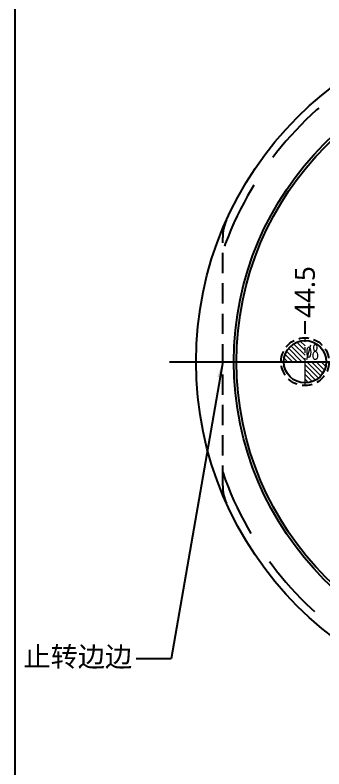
# Model space of a CAD drawing. Header units: millimetres. Extents: x 1044 to 1544, y -1743 to -1389.
# Drawn here: x 1043.9 to 1102, y -1648.9 to -1507.1 of the extents above; entities that cross this region are included whole.
import ezdxf
from ezdxf.enums import TextEntityAlignment as Align
from ezdxf.lldxf.tags import DXFTag

# ---------------------------------------------------------------- set-up
doc = ezdxf.new("R2010")
doc.units = ezdxf.units.MM
doc.linetypes.add('CENTER', pattern=[50.8, 31.75, -6.35, 6.35, -6.35])
doc.linetypes.add('HIDDEN', pattern=[9.525, 6.35, -3.175])
doc.layers.add('1', color=7, linetype='Continuous', true_color=0xffffff)
doc.layers.add('21', color=7, linetype='Continuous', true_color=0xffffff)
doc.layers.add('dim', color=82, linetype='Continuous', lineweight=9)
doc.layers.add('epin', color=13, linetype='Continuous', lineweight=9)
doc.styles.add('Capful-A', font='')
doc.styles.add('TXT05', font='txt.shx', dxfattribs={"width": 0.5, "bigfont": 'gbcbig.shx'})
doc.styles.get('Capful-A').set_extended_font_data('Microsoft YaHei')
tags = doc.linetypes.add('DASHED', pattern=[25.72, 12.86, -12.86]).pattern_tags.tags
tags[6:7] = [DXFTag(74, 4), DXFTag(75, 0), DXFTag(340, '0'), DXFTag(46, 0.0), DXFTag(50, 0.0), DXFTag(44, 0.0), DXFTag(45, 0.0)]
tags[4:5] = [DXFTag(74, 4), DXFTag(75, 0), DXFTag(340, '0'), DXFTag(46, 0.0), DXFTag(50, 0.0), DXFTag(44, 0.0), DXFTag(45, 0.0)]
doc.dimstyles.new('Capful-A-1.5', dxfattribs={"dimscale": 1.5, "dimtxt": 2.5, "dimasz": 2.5, "dimexe": 1.5, "dimexo": 1, "dimgap": 1.5, "dimtad": 0, "dimdsep": 46, "dimtxsty": 'Capful-A', "dimcen": 0, "dimclrt": 2, "dimazin": 2, "dimtfac": 1, "dimtmove": 0, "dimatfit": 3, "dimfxl": 0, "dimtolj": 1, "dimtzin": 0, "dimarcsym": 0})

# ---------------------------------------------------------------- blocks, each defined once
blk = doc.blocks.new('TK')
blk.add_line((0, 0), (0, 294))
blk = doc.blocks.new('epin_ejp_8')
at = {"layer": 'epin'}
h = blk.add_hatch(dxfattribs=at)
h.set_pattern_fill('_ANSI31', color=123, scale=0.2, angle=90)
h.set_pattern_definition([(135, (-3495.6536, 23.62066), (-0.44901281, -0.44901281), [])])
h.paths.add_polyline_path([(0, 4, 0.414214), (-4, 0), (0, 0)])
h.paths.add_polyline_path([(4, 0), (0, 0), (0, -4, 0.414214)])
at = {"layer": 'epin', "color": 1, "linetype": 'CENTER', "ltscale": 0.16}
for p, q in [((0, -4.4), (0, 4.4)), ((-4.4, 0), (4.4, 0))]:
    blk.add_line(p, q, dxfattribs=at)
at = {"layer": 'epin'}
blk.add_circle((0, 0), 4, dxfattribs=at)
at = {"layer": 'epin', "color": 6, "style": 'TXT05', "width": 0.5}
blk.add_text('%%c8', height=2.8, dxfattribs=at).set_placement((1.33, 1.8), align=Align.MIDDLE)
blk = doc.blocks.new('*D253')
at = {"layer": 'Defpoints', "color": 0, "transparency": 16777216}
for p in [(1098.48, -1567.82), (1142.98, -1572.32)]:
    blk.add_point(p, dxfattribs=at)
at = {"layer": 'dim', "color": 0, "lineweight": -2, "transparency": 16777216}
blk.add_line((1098.48, -1567.07), (1098.48, -1564.71), dxfattribs=at)
at = {"layer": 'dim', "color": 2, "transparency": 16777216, "insert": (1098.48, -1559.2), "char_height": 3.75, "attachment_point": 5, "rotation": 90, "style": 'Capful-A', "bg_fill": 3, "box_fill_scale": 1.1, "bg_fill_color": 256, "bg_fill_true_color": 13158600, "bg_fill_transparency": 0}
blk.add_mtext('\\A1;44.5', dxfattribs=at)
at = {"layer": 'Defpoints', "color": 0, "transparency": 16777216}
blk.add_point((1098.48, -1564.71), dxfattribs=at)

msp = doc.modelspace()

# ---------------------------------------------------------------- linework, layer by layer
at = {"layer": '1', "color": 1, "linetype": 'CENTER'}
msp.add_line((1072.976, -1572.317), (1212.976, -1572.317), dxfattribs=at)
at = {"layer": '21', "color": 8, "linetype": 'HIDDEN', "ltscale": 0.6}
msp.add_line((1082.976, -1595.662), (1082.976, -1548.971), dxfattribs=at)
at = {"layer": '21', "color": 7, "linetype": 'Continuous'}
for radius in [65, 57.886, 57.383, 57.383]:
    msp.add_circle((1142.976, -1572.317), radius, dxfattribs=at)
at = {"layer": '21', "color": 8, "linetype": 'HIDDEN', "ltscale": 0.3}
msp.add_circle((1098.476, -1572.317), 4.5, dxfattribs=at)
at = {"layer": '21', "color": 8, "linetype": 'HIDDEN', "ltscale": 2}
msp.add_arc((1142.976, -1572.317), 63.5, 199.11173, 160.88827, dxfattribs=at)
at = {"layer": '21', "color": 8, "linetype": 'DASHED'}
for centre, start, end in [((1090.976, -1548.971), 155.82246, 180), ((1090.976, -1595.662), 180, 204.17754)]:
    msp.add_arc(centre, 8, start, end, dxfattribs=at)

# ---------------------------------------------------------------- block references
at = {"xscale": 1.202430203785148, "yscale": 1.202430203785148, "zscale": 1.202430203785148}
msp.add_blockref('TK', (1043.892, -1742.583), dxfattribs=at)
at = {"layer": 'epin'}
msp.add_blockref('epin_ejp_8', (1098.476, -1572.317), dxfattribs=at)

# ---------------------------------------------------------------- leaders
at = {"layer": 'dim', "annotation_type": 0, "has_hookline": 1, "hookline_direction": 1, "text_width": 19.643}
msp.add_leader([(1082.976, -1572.317), (1073.298, -1628.217), (1066.678, -1628.217)], dimstyle='Capful-A-1.5', override={"dimasz": 2, "dimexe": 0.49975, "dimexo": 0.49975, "dimgap": 0.49975, "dimtad": 0}, dxfattribs=at)

# ---------------------------------------------------------------- next in the draw order: texts
at = {"layer": 'dim', "color": 2, "insert": (1065.928, -1630.092), "char_height": 3.75, "attachment_point": 9, "style": 'Capful-A', "bg_fill": 3, "box_fill_scale": 1.1, "bg_fill_color": 256, "bg_fill_true_color": 13158600, "bg_fill_transparency": 0}
msp.add_mtext('止转边边', dxfattribs=at)

# ---------------------------------------------------------------- next in the draw order: dimensions: what is measured, and where the dimension line sits
at = {"layer": 'dim'}
dim = msp.add_ordinate_dim(feature_location=(1098.476, -1567.817), offset=(0, 3.108), dtype=1, origin=(1142.976, -1572.317), dimstyle='Capful-A-1.5', override={"dimasz": 2, "dimexe": 0.49975, "dimexo": 0.49975, "dimgap": 0.49975}, dxfattribs=at)
dim.commit()
dim.dimension.update_dxf_attribs({"geometry": '*D253', "text_midpoint": (1098.476, -1559.2)})

# ---------------------------------------------------------------- next in the draw order: linework, layer by layer
at = {"color": 2}
msp.add_circle((1098.476, -1572.317), 4, dxfattribs=at)

doc.saveas('drawing.dxf')
